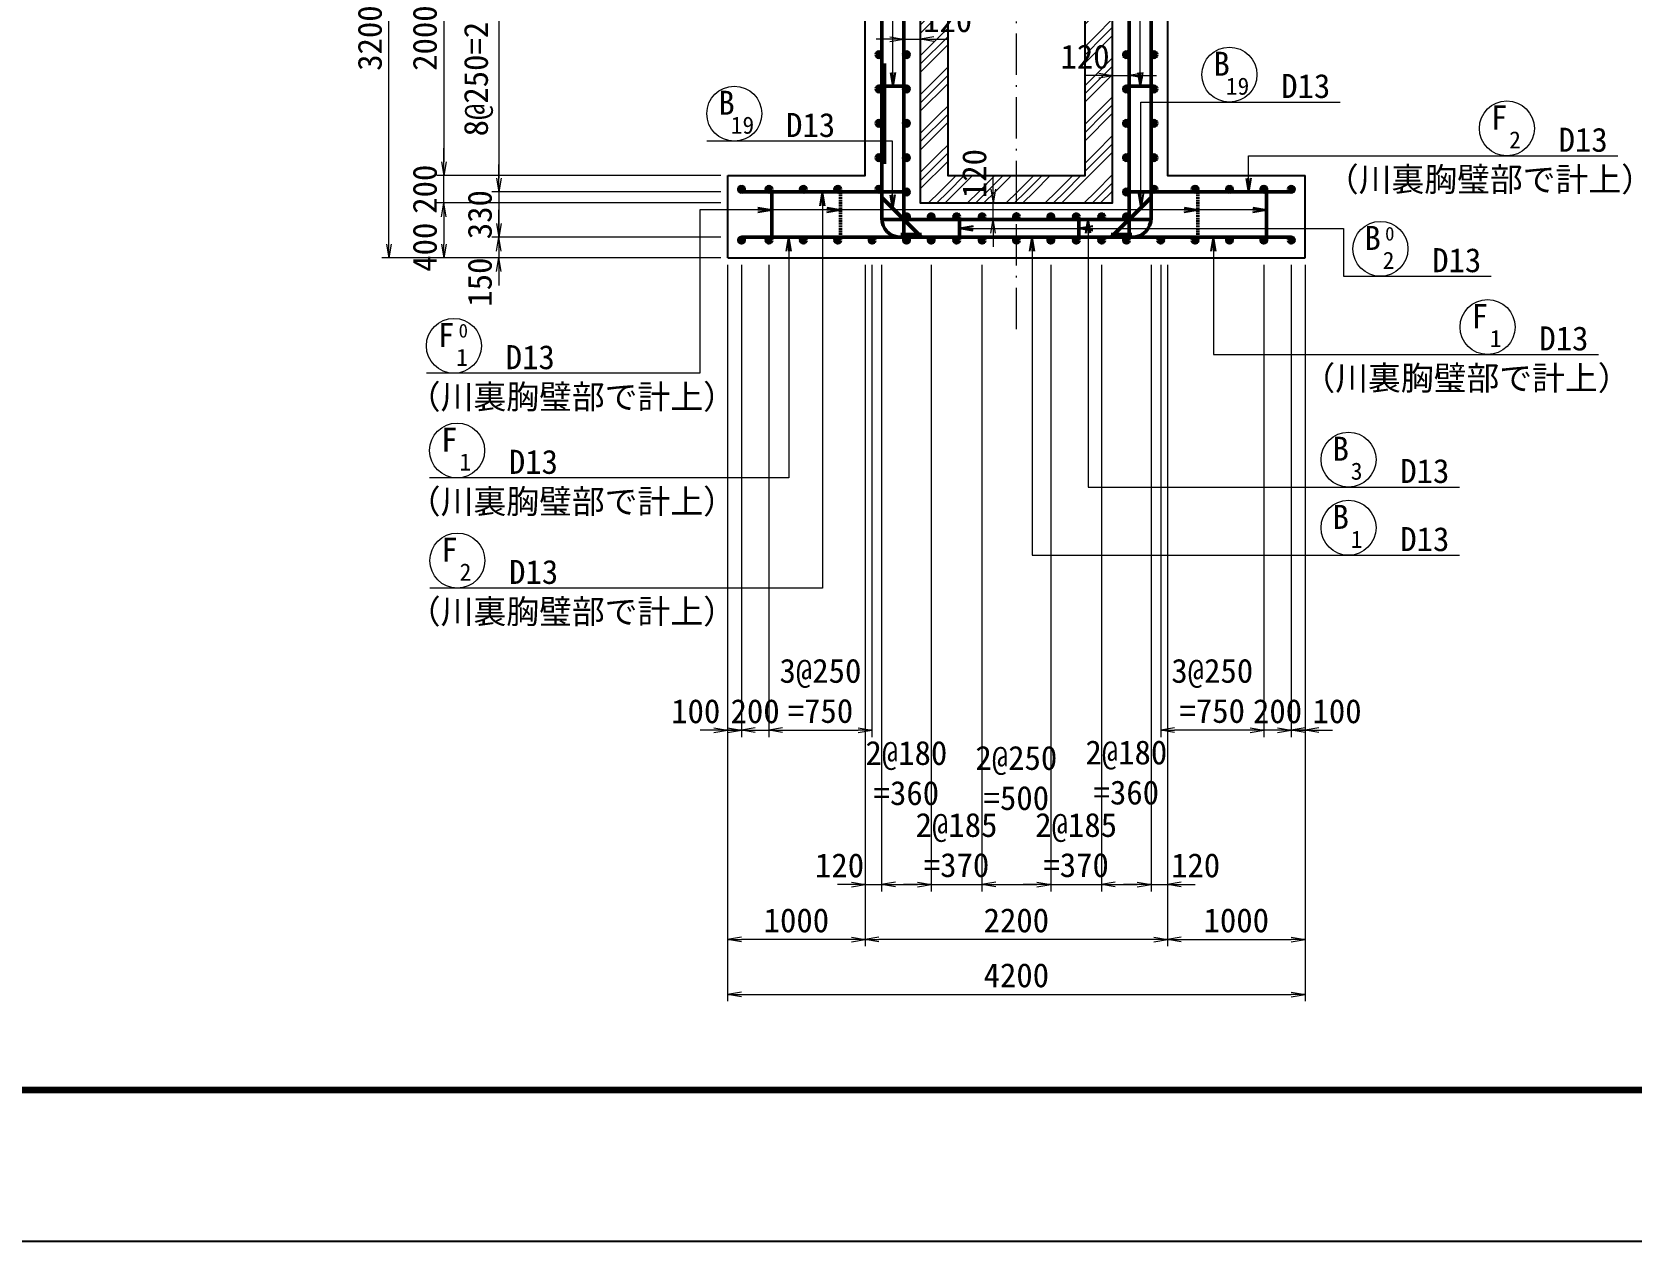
# Model space of a CAD drawing. Header units: millimetres. Extents: x 169470 to 758170, y -17820 to 11880.
# Drawn here: x 477953 to 489591, y -17820 to -9021 of the extents above; entities that cross this region are included whole.
import ezdxf
from ezdxf.enums import TextEntityAlignment as Align

# ---------------------------------------------------------------- set-up
doc = ezdxf.new("R2010")
doc.units = ezdxf.units.MM
doc.header["$LTSCALE"] = 50
doc.header["$PDSIZE"] = 300
doc.linetypes.add('DASHED2', pattern=[0.375, 0.25, -0.125])
doc.linetypes.add('SXF_一点短鎖線', pattern=[9.25, 6, -1.5, 0.25, -1.5])
doc.layers.get('Defpoints').update_dxf_attribs({"color": 151})
for name, color, linetype, lineweight in [('D-BMK', 2, 'SXF_一点短鎖線', 13), ('D-STR', 1, 'Continuous', 25), ('D-STR-DIM', 7, 'Continuous', 13), ('D-STR-HTXT', 7, 'Continuous', 13), ('D-STR-STR1', 2, 'Continuous', 50), ('D-STR-STR2', 6, 'Continuous', 50), ('D-STR-STR3', 4, 'Continuous', 50), ('D-STR-STR5', 6, 'Continuous', 50), ('D-STR-TXT', 7, 'Continuous', 13), ('D-TTL', 2, 'Continuous', 140)]:
    doc.layers.add(name, color=color, linetype=linetype, lineweight=lineweight)
doc.styles.add('YOKO_GOTHIC', font='MS Gothic.ttf')
doc.dimstyles.new('S50', dxfattribs={"dimscale": 50, "dimtxt": 3.5, "dimasz": 2, "dimexe": 1, "dimexo": 1, "dimgap": 1, "dimtad": 1, "dimdec": 0, "dimzin": 1, "dimdsep": 46, "dimtxsty": 'YOKO_GOTHIC', "dimblk": 'OPEN', "dimcen": 0, "dimclrd": 256, "dimclre": 256, "dimclrt": 256, "dimaunit": 1, "dimadec": 3, "dimazin": 0, "dimtfac": 1, "dimtdec": 0, "dimtix": 1, "dimtmove": 2, "dimatfit": 3, "dimldrblk": 'OPEN', "dimfxl": 1, "dimlwd": -1, "dimlwe": -1, "dimarcsym": 2})

# ---------------------------------------------------------------- blocks, each defined once
blk = doc.blocks.new('B')
at = {"layer": 'D-STR-STR2', "lineweight": 50}
for radius in [20, 10]:
    blk.add_circle((5867, 22812), radius, dxfattribs=at)
blk = doc.blocks.new('_Open')
at = {"color": 0, "linetype": 'ByBlock', "lineweight": -2}
for p, q in [((-1, 0.17), (0, 0)), ((-1, -0.17), (0, 0)), ((0, 0), (-1, 0))]:
    blk.add_line(p, q, dxfattribs=at)
blk = doc.blocks.new('*D3018')
at = {"layer": 'D-STR-DIM', "ltscale": 1500, "transparency": 16777216}
for p, q in [((483013, -10715), (483013, -14153)), ((483113, -10715), (483113, -14153)), ((482913, -14103), (482813, -14103)), ((483013, -14103), (483113, -14103)), ((483213, -14103), (483313, -14103))]:
    blk.add_line(p, q, dxfattribs=at)
at = {"layer": 'Defpoints', "color": 0, "ltscale": 1500, "transparency": 16777216}
for p in [(483013, -10665), (483113, -10665), (483113, -14103)]:
    blk.add_point(p, dxfattribs=at)
at = {"layer": 'D-STR-DIM', "ltscale": 1500, "transparency": 16777216, "xscale": 100, "yscale": 100, "zscale": 100}
blk.add_blockref('_Open', (483013, -14103), dxfattribs=at)
at = {"layer": 'D-STR-DIM', "ltscale": 1500, "transparency": 16777216, "xscale": 100, "yscale": 100, "zscale": 100, "rotation": 180}
blk.add_blockref('_Open', (483113, -14103), dxfattribs=at)
at = {"layer": 'D-STR-DIM', "ltscale": 1500, "transparency": 16777216, "insert": (482781, -13965), "char_height": 175, "attachment_point": 5, "style": 'YOKO_GOTHIC'}
blk.add_mtext('100', dxfattribs=at)
blk = doc.blocks.new('*D3019')
at = {"layer": 'D-STR-DIM', "ltscale": 1500, "transparency": 16777216}
for p, q in [((483113, -10715), (483113, -14153)), ((483313, -10715), (483313, -14153)), ((483013, -14103), (482913, -14103)), ((483113, -14103), (483313, -14103)), ((483413, -14103), (483513, -14103))]:
    blk.add_line(p, q, dxfattribs=at)
at = {"layer": 'Defpoints', "color": 0, "ltscale": 1500, "transparency": 16777216}
for p in [(483113, -10665), (483313, -10665), (483313, -14103)]:
    blk.add_point(p, dxfattribs=at)
at = {"layer": 'D-STR-DIM', "ltscale": 1500, "transparency": 16777216, "xscale": 100, "yscale": 100, "zscale": 100}
blk.add_blockref('_Open', (483113, -14103), dxfattribs=at)
at = {"layer": 'D-STR-DIM', "ltscale": 1500, "transparency": 16777216, "xscale": 100, "yscale": 100, "zscale": 100, "rotation": 180}
blk.add_blockref('_Open', (483313, -14103), dxfattribs=at)
at = {"layer": 'D-STR-DIM', "ltscale": 1500, "transparency": 16777216, "insert": (483213, -13965), "char_height": 175, "attachment_point": 5, "style": 'YOKO_GOTHIC'}
blk.add_mtext('200', dxfattribs=at)
blk = doc.blocks.new('*D3020')
at = {"layer": 'D-STR-DIM', "ltscale": 1500, "transparency": 16777216}
for p, q in [((483313, -10715), (483313, -14153)), ((484063, -10715), (484063, -14153)), ((483413, -14103), (483963, -14103))]:
    blk.add_line(p, q, dxfattribs=at)
at = {"layer": 'Defpoints', "color": 0, "ltscale": 1500, "transparency": 16777216}
for p in [(483313, -10665), (484063, -10665), (484063, -14103)]:
    blk.add_point(p, dxfattribs=at)
at = {"layer": 'D-STR-DIM', "ltscale": 1500, "transparency": 16777216, "xscale": 100, "yscale": 100, "zscale": 100, "rotation": 180}
blk.add_blockref('_Open', (483313, -14103), dxfattribs=at)
at = {"layer": 'D-STR-DIM', "ltscale": 1500, "transparency": 16777216, "xscale": 100, "yscale": 100, "zscale": 100}
blk.add_blockref('_Open', (484063, -14103), dxfattribs=at)
at = {"layer": 'D-STR-DIM', "ltscale": 1500, "transparency": 16777216, "insert": (483688, -13817), "char_height": 175, "attachment_point": 5, "style": 'YOKO_GOTHIC'}
blk.add_mtext('3@250\\P=750', dxfattribs=at)
blk = doc.blocks.new('*D3021')
at = {"layer": 'D-STR-DIM', "ltscale": 1500, "transparency": 16777216}
for p, q in [((487113, -10715), (487113, -14153)), ((487213, -10715), (487213, -14153)), ((487013, -14103), (486913, -14103)), ((487213, -14103), (487113, -14103)), ((487313, -14103), (487413, -14103))]:
    blk.add_line(p, q, dxfattribs=at)
at = {"layer": 'Defpoints', "color": 0, "ltscale": 1500, "transparency": 16777216}
for p in [(487113, -10665), (487213, -10665), (487113, -14103)]:
    blk.add_point(p, dxfattribs=at)
at = {"layer": 'D-STR-DIM', "ltscale": 1500, "transparency": 16777216, "xscale": 100, "yscale": 100, "zscale": 100}
blk.add_blockref('_Open', (487113, -14103), dxfattribs=at)
at = {"layer": 'D-STR-DIM', "ltscale": 1500, "transparency": 16777216, "xscale": 100, "yscale": 100, "zscale": 100, "rotation": 180}
blk.add_blockref('_Open', (487213, -14103), dxfattribs=at)
at = {"layer": 'D-STR-DIM', "ltscale": 1500, "transparency": 16777216, "insert": (487446, -13965), "char_height": 175, "attachment_point": 5, "style": 'YOKO_GOTHIC'}
blk.add_mtext('100', dxfattribs=at)
blk = doc.blocks.new('*D3022')
at = {"layer": 'D-STR-DIM', "ltscale": 1500, "transparency": 16777216}
for p, q in [((486913, -10715), (486913, -14153)), ((487113, -10715), (487113, -14153)), ((486813, -14103), (486713, -14103)), ((487113, -14103), (486913, -14103)), ((487213, -14103), (487313, -14103))]:
    blk.add_line(p, q, dxfattribs=at)
at = {"layer": 'Defpoints', "color": 0, "ltscale": 1500, "transparency": 16777216}
for p in [(486913, -10665), (487113, -10665), (486913, -14103)]:
    blk.add_point(p, dxfattribs=at)
at = {"layer": 'D-STR-DIM', "ltscale": 1500, "transparency": 16777216, "xscale": 100, "yscale": 100, "zscale": 100}
blk.add_blockref('_Open', (486913, -14103), dxfattribs=at)
at = {"layer": 'D-STR-DIM', "ltscale": 1500, "transparency": 16777216, "xscale": 100, "yscale": 100, "zscale": 100, "rotation": 180}
blk.add_blockref('_Open', (487113, -14103), dxfattribs=at)
at = {"layer": 'D-STR-DIM', "ltscale": 1500, "transparency": 16777216, "insert": (487013, -13965), "char_height": 175, "attachment_point": 5, "style": 'YOKO_GOTHIC'}
blk.add_mtext('200', dxfattribs=at)
blk = doc.blocks.new('*D3023')
at = {"layer": 'D-STR-DIM', "ltscale": 1500, "transparency": 16777216}
for p, q in [((486163, -10715), (486163, -14153)), ((486913, -10715), (486913, -14153)), ((486813, -14103), (486263, -14103))]:
    blk.add_line(p, q, dxfattribs=at)
at = {"layer": 'Defpoints', "color": 0, "ltscale": 1500, "transparency": 16777216}
for p in [(486163, -10665), (486913, -10665), (486163, -14103)]:
    blk.add_point(p, dxfattribs=at)
at = {"layer": 'D-STR-DIM', "ltscale": 1500, "transparency": 16777216, "xscale": 100, "yscale": 100, "zscale": 100, "rotation": 180}
blk.add_blockref('_Open', (486163, -14103), dxfattribs=at)
at = {"layer": 'D-STR-DIM', "ltscale": 1500, "transparency": 16777216, "xscale": 100, "yscale": 100, "zscale": 100}
blk.add_blockref('_Open', (486913, -14103), dxfattribs=at)
at = {"layer": 'D-STR-DIM', "ltscale": 1500, "transparency": 16777216, "insert": (486538, -13817), "char_height": 175, "attachment_point": 5, "style": 'YOKO_GOTHIC'}
blk.add_mtext('3@250\\P=750', dxfattribs=at)
blk = doc.blocks.new('*D3024')
at = {"layer": 'D-STR-DIM', "ltscale": 1500, "transparency": 16777216}
for p, q in [((484013, -10715), (484013, -15275)), ((484133, -10715), (484133, -15275)), ((483913, -15225), (483813, -15225)), ((484013, -15225), (484133, -15225)), ((484233, -15225), (484333, -15225))]:
    blk.add_line(p, q, dxfattribs=at)
at = {"layer": 'Defpoints', "color": 0, "ltscale": 1500, "transparency": 16777216}
for p in [(484013, -10665), (484133, -10665), (484133, -15225)]:
    blk.add_point(p, dxfattribs=at)
at = {"layer": 'D-STR-DIM', "ltscale": 1500, "transparency": 16777216, "xscale": 100, "yscale": 100, "zscale": 100}
blk.add_blockref('_Open', (484013, -15225), dxfattribs=at)
at = {"layer": 'D-STR-DIM', "ltscale": 1500, "transparency": 16777216, "xscale": 100, "yscale": 100, "zscale": 100, "rotation": 180}
blk.add_blockref('_Open', (484133, -15225), dxfattribs=at)
at = {"layer": 'D-STR-DIM', "ltscale": 1500, "transparency": 16777216, "insert": (483827, -15087), "char_height": 175, "attachment_point": 5, "style": 'YOKO_GOTHIC'}
blk.add_mtext('120', dxfattribs=at)
blk = doc.blocks.new('*D3025')
at = {"layer": 'D-STR-DIM', "ltscale": 1500, "transparency": 16777216}
for p, q in [((484133, -10715), (484133, -15275)), ((484493, -10715), (484493, -15275)), ((484233, -15225), (484393, -15225))]:
    blk.add_line(p, q, dxfattribs=at)
at = {"layer": 'Defpoints', "color": 0, "ltscale": 1500, "transparency": 16777216}
for p in [(484133, -10665), (484493, -10665), (484493, -15225)]:
    blk.add_point(p, dxfattribs=at)
at = {"layer": 'D-STR-DIM', "ltscale": 1500, "transparency": 16777216, "xscale": 100, "yscale": 100, "zscale": 100, "rotation": 180}
blk.add_blockref('_Open', (484133, -15225), dxfattribs=at)
at = {"layer": 'D-STR-DIM', "ltscale": 1500, "transparency": 16777216, "xscale": 100, "yscale": 100, "zscale": 100}
blk.add_blockref('_Open', (484493, -15225), dxfattribs=at)
at = {"layer": 'D-STR-DIM', "ltscale": 1500, "transparency": 16777216, "insert": (484313, -14415), "char_height": 175, "attachment_point": 5, "style": 'YOKO_GOTHIC'}
blk.add_mtext('2@180\\P=360', dxfattribs=at)
blk = doc.blocks.new('*D3026')
at = {"layer": 'D-STR-DIM', "ltscale": 1500, "transparency": 16777216}
for p, q in [((484493, -10715), (484493, -15275)), ((484863, -10715), (484863, -15275)), ((484393, -15225), (484293, -15225)), ((484493, -15225), (484863, -15225)), ((484963, -15225), (485063, -15225))]:
    blk.add_line(p, q, dxfattribs=at)
at = {"layer": 'Defpoints', "color": 0, "ltscale": 1500, "transparency": 16777216}
for p in [(484493, -10665), (484863, -10665), (484863, -15225)]:
    blk.add_point(p, dxfattribs=at)
at = {"layer": 'D-STR-DIM', "ltscale": 1500, "transparency": 16777216, "xscale": 100, "yscale": 100, "zscale": 100}
blk.add_blockref('_Open', (484493, -15225), dxfattribs=at)
at = {"layer": 'D-STR-DIM', "ltscale": 1500, "transparency": 16777216, "xscale": 100, "yscale": 100, "zscale": 100, "rotation": 180}
blk.add_blockref('_Open', (484863, -15225), dxfattribs=at)
at = {"layer": 'D-STR-DIM', "ltscale": 1500, "transparency": 16777216, "insert": (484678, -14939), "char_height": 175, "attachment_point": 5, "style": 'YOKO_GOTHIC'}
blk.add_mtext('2@185\\P=370', dxfattribs=at)
blk = doc.blocks.new('*D3027')
at = {"layer": 'D-STR-DIM', "ltscale": 1500, "transparency": 16777216}
for p, q in [((484863, -10715), (484863, -15275)), ((485363, -10715), (485363, -15275)), ((484963, -15225), (485263, -15225))]:
    blk.add_line(p, q, dxfattribs=at)
at = {"layer": 'Defpoints', "color": 0, "ltscale": 1500, "transparency": 16777216}
for p in [(484863, -10665), (485363, -10665), (485363, -15225)]:
    blk.add_point(p, dxfattribs=at)
at = {"layer": 'D-STR-DIM', "ltscale": 1500, "transparency": 16777216, "xscale": 100, "yscale": 100, "zscale": 100, "rotation": 180}
blk.add_blockref('_Open', (484863, -15225), dxfattribs=at)
at = {"layer": 'D-STR-DIM', "ltscale": 1500, "transparency": 16777216, "xscale": 100, "yscale": 100, "zscale": 100}
blk.add_blockref('_Open', (485363, -15225), dxfattribs=at)
at = {"layer": 'D-STR-DIM', "ltscale": 1500, "transparency": 16777216, "insert": (485113, -14451), "char_height": 175, "attachment_point": 5, "style": 'YOKO_GOTHIC'}
blk.add_mtext('2@250\\P=500', dxfattribs=at)
blk = doc.blocks.new('*D3028')
at = {"layer": 'D-STR-DIM', "ltscale": 1500, "transparency": 16777216}
for p, q in [((485363, -10715), (485363, -15275)), ((485733, -10715), (485733, -15275)), ((485263, -15225), (485163, -15225)), ((485363, -15225), (485733, -15225)), ((485833, -15225), (485933, -15225))]:
    blk.add_line(p, q, dxfattribs=at)
at = {"layer": 'Defpoints', "color": 0, "ltscale": 1500, "transparency": 16777216}
for p in [(485363, -10665), (485733, -10665), (485733, -15225)]:
    blk.add_point(p, dxfattribs=at)
at = {"layer": 'D-STR-DIM', "ltscale": 1500, "transparency": 16777216, "xscale": 100, "yscale": 100, "zscale": 100}
blk.add_blockref('_Open', (485363, -15225), dxfattribs=at)
at = {"layer": 'D-STR-DIM', "ltscale": 1500, "transparency": 16777216, "xscale": 100, "yscale": 100, "zscale": 100, "rotation": 180}
blk.add_blockref('_Open', (485733, -15225), dxfattribs=at)
at = {"layer": 'D-STR-DIM', "ltscale": 1500, "transparency": 16777216, "insert": (485548, -14939), "char_height": 175, "attachment_point": 5, "style": 'YOKO_GOTHIC'}
blk.add_mtext('2@185\\P=370', dxfattribs=at)
blk = doc.blocks.new('*D3029')
at = {"layer": 'D-STR-DIM', "ltscale": 1500, "transparency": 16777216}
for p, q in [((485733, -10715), (485733, -15275)), ((486093, -10715), (486093, -15275)), ((485833, -15225), (485993, -15225))]:
    blk.add_line(p, q, dxfattribs=at)
at = {"layer": 'Defpoints', "color": 0, "ltscale": 1500, "transparency": 16777216}
for p in [(485733, -10665), (486093, -10665), (486093, -15225)]:
    blk.add_point(p, dxfattribs=at)
at = {"layer": 'D-STR-DIM', "ltscale": 1500, "transparency": 16777216, "xscale": 100, "yscale": 100, "zscale": 100, "rotation": 180}
blk.add_blockref('_Open', (485733, -15225), dxfattribs=at)
at = {"layer": 'D-STR-DIM', "ltscale": 1500, "transparency": 16777216, "xscale": 100, "yscale": 100, "zscale": 100}
blk.add_blockref('_Open', (486093, -15225), dxfattribs=at)
at = {"layer": 'D-STR-DIM', "ltscale": 1500, "transparency": 16777216, "insert": (485913, -14411), "char_height": 175, "attachment_point": 5, "style": 'YOKO_GOTHIC'}
blk.add_mtext('2@180\\P=360', dxfattribs=at)
blk = doc.blocks.new('*D3030')
at = {"layer": 'D-STR-DIM', "ltscale": 1500, "transparency": 16777216}
for p, q in [((486093, -10715), (486093, -15275)), ((486213, -10715), (486213, -15275)), ((485993, -15225), (485893, -15225)), ((486093, -15225), (486213, -15225)), ((486313, -15225), (486413, -15225))]:
    blk.add_line(p, q, dxfattribs=at)
at = {"layer": 'Defpoints', "color": 0, "ltscale": 1500, "transparency": 16777216}
for p in [(486093, -10665), (486213, -10665), (486213, -15225)]:
    blk.add_point(p, dxfattribs=at)
at = {"layer": 'D-STR-DIM', "ltscale": 1500, "transparency": 16777216, "xscale": 100, "yscale": 100, "zscale": 100}
blk.add_blockref('_Open', (486093, -15225), dxfattribs=at)
at = {"layer": 'D-STR-DIM', "ltscale": 1500, "transparency": 16777216, "xscale": 100, "yscale": 100, "zscale": 100, "rotation": 180}
blk.add_blockref('_Open', (486213, -15225), dxfattribs=at)
at = {"layer": 'D-STR-DIM', "ltscale": 1500, "transparency": 16777216, "insert": (486417, -15087), "char_height": 175, "attachment_point": 5, "style": 'YOKO_GOTHIC'}
blk.add_mtext('120', dxfattribs=at)
blk = doc.blocks.new('*D3031')
at = {"layer": 'D-STR-DIM', "ltscale": 1500, "transparency": 16777216}
for p, q in [((486213, -10715), (486213, -15675)), ((487213, -10715), (487213, -15675)), ((486313, -15625), (487113, -15625))]:
    blk.add_line(p, q, dxfattribs=at)
at = {"layer": 'Defpoints', "color": 0, "ltscale": 1500, "transparency": 16777216}
for p in [(486213, -10665), (487213, -10665), (487213, -15625)]:
    blk.add_point(p, dxfattribs=at)
at = {"layer": 'D-STR-DIM', "ltscale": 1500, "transparency": 16777216, "xscale": 100, "yscale": 100, "zscale": 100, "rotation": 180}
blk.add_blockref('_Open', (486213, -15625), dxfattribs=at)
at = {"layer": 'D-STR-DIM', "ltscale": 1500, "transparency": 16777216, "xscale": 100, "yscale": 100, "zscale": 100}
blk.add_blockref('_Open', (487213, -15625), dxfattribs=at)
at = {"layer": 'D-STR-DIM', "ltscale": 1500, "transparency": 16777216, "insert": (486713, -15487), "char_height": 175, "attachment_point": 5, "style": 'YOKO_GOTHIC'}
blk.add_mtext('1000', dxfattribs=at)
blk = doc.blocks.new('*D3032')
at = {"layer": 'D-STR-DIM', "ltscale": 1500, "transparency": 16777216}
for p, q in [((484013, -10715), (484013, -15675)), ((486213, -10715), (486213, -15675)), ((486113, -15625), (484113, -15625))]:
    blk.add_line(p, q, dxfattribs=at)
at = {"layer": 'Defpoints', "color": 0, "ltscale": 1500, "transparency": 16777216}
for p in [(484013, -10665), (486213, -10665), (484013, -15625)]:
    blk.add_point(p, dxfattribs=at)
at = {"layer": 'D-STR-DIM', "ltscale": 1500, "transparency": 16777216, "xscale": 100, "yscale": 100, "zscale": 100, "rotation": 180}
blk.add_blockref('_Open', (484013, -15625), dxfattribs=at)
at = {"layer": 'D-STR-DIM', "ltscale": 1500, "transparency": 16777216, "xscale": 100, "yscale": 100, "zscale": 100}
blk.add_blockref('_Open', (486213, -15625), dxfattribs=at)
at = {"layer": 'D-STR-DIM', "ltscale": 1500, "transparency": 16777216, "insert": (485113, -15487), "char_height": 175, "attachment_point": 5, "style": 'YOKO_GOTHIC'}
blk.add_mtext('2200', dxfattribs=at)
blk = doc.blocks.new('*D3033')
at = {"layer": 'D-STR-DIM', "ltscale": 1500, "transparency": 16777216}
for p, q in [((483013, -10715), (483013, -15675)), ((484013, -10715), (484013, -15675)), ((483913, -15625), (483113, -15625))]:
    blk.add_line(p, q, dxfattribs=at)
at = {"layer": 'Defpoints', "color": 0, "ltscale": 1500, "transparency": 16777216}
for p in [(483013, -10665), (484013, -10665), (483013, -15625)]:
    blk.add_point(p, dxfattribs=at)
at = {"layer": 'D-STR-DIM', "ltscale": 1500, "transparency": 16777216, "xscale": 100, "yscale": 100, "zscale": 100, "rotation": 180}
blk.add_blockref('_Open', (483013, -15625), dxfattribs=at)
at = {"layer": 'D-STR-DIM', "ltscale": 1500, "transparency": 16777216, "xscale": 100, "yscale": 100, "zscale": 100}
blk.add_blockref('_Open', (484013, -15625), dxfattribs=at)
at = {"layer": 'D-STR-DIM', "ltscale": 1500, "transparency": 16777216, "insert": (483513, -15487), "char_height": 175, "attachment_point": 5, "style": 'YOKO_GOTHIC'}
blk.add_mtext('1000', dxfattribs=at)
blk = doc.blocks.new('*D3034')
at = {"layer": 'D-STR-DIM', "ltscale": 1500, "transparency": 16777216}
for p, q in [((483013, -10715), (483013, -16075)), ((487213, -10715), (487213, -16075)), ((483113, -16025), (487113, -16025))]:
    blk.add_line(p, q, dxfattribs=at)
at = {"layer": 'Defpoints', "color": 0, "ltscale": 1500, "transparency": 16777216}
for p in [(483013, -10665), (487213, -10665), (487213, -16025)]:
    blk.add_point(p, dxfattribs=at)
at = {"layer": 'D-STR-DIM', "ltscale": 1500, "transparency": 16777216, "xscale": 100, "yscale": 100, "zscale": 100, "rotation": 180}
blk.add_blockref('_Open', (483013, -16025), dxfattribs=at)
at = {"layer": 'D-STR-DIM', "ltscale": 1500, "transparency": 16777216, "xscale": 100, "yscale": 100, "zscale": 100}
blk.add_blockref('_Open', (487213, -16025), dxfattribs=at)
at = {"layer": 'D-STR-DIM', "ltscale": 1500, "transparency": 16777216, "insert": (485113, -15887), "char_height": 175, "attachment_point": 5, "style": 'YOKO_GOTHIC'}
blk.add_mtext('4200', dxfattribs=at)
blk = doc.blocks.new('*D3038')
at = {"layer": 'D-STR-DIM', "ltscale": 1500, "transparency": 16777216}
for p, q in [((483963, -8185), (481298, -8185)), ((481348, -8285), (481348, -10085)), ((482963, -10185), (481298, -10185))]:
    blk.add_line(p, q, dxfattribs=at)
at = {"layer": 'Defpoints', "color": 0, "ltscale": 1500, "transparency": 16777216}
for p in [(484013, -8185), (481348, -10185), (483013, -10185)]:
    blk.add_point(p, dxfattribs=at)
at = {"layer": 'D-STR-DIM', "ltscale": 1500, "transparency": 16777216, "xscale": 100, "yscale": 100, "zscale": 100}
for p, rotation in [((481348, -8185), 90), ((481348, -10185), 270)]:
    blk.add_blockref('_Open', p, dxfattribs=dict(at, rotation=rotation))
at = {"layer": 'D-STR-DIM', "ltscale": 1500, "transparency": 16777216, "insert": (481201, -9185), "char_height": 175, "attachment_point": 5, "rotation": 90, "style": 'YOKO_GOTHIC'}
blk.add_mtext('8@250=2000', dxfattribs=at)
blk = doc.blocks.new('*D3039')
at = {"layer": 'D-STR-DIM', "ltscale": 1500, "transparency": 16777216}
for p, q in [((481348, -10085), (481348, -9985)), ((482963, -10185), (481298, -10185)), ((481348, -10185), (481348, -10515)), ((482963, -10515), (481298, -10515)), ((481348, -10615), (481348, -10715))]:
    blk.add_line(p, q, dxfattribs=at)
at = {"layer": 'Defpoints', "color": 0, "ltscale": 1500, "transparency": 16777216}
for p in [(483013, -10185), (481348, -10515), (483013, -10515)]:
    blk.add_point(p, dxfattribs=at)
at = {"layer": 'D-STR-DIM', "ltscale": 1500, "transparency": 16777216, "xscale": 100, "yscale": 100, "zscale": 100}
for p, rotation in [((481348, -10185), 270), ((481348, -10515), 90)]:
    blk.add_blockref('_Open', p, dxfattribs=dict(at, rotation=rotation))
at = {"layer": 'D-STR-DIM', "ltscale": 1500, "transparency": 16777216, "insert": (481211, -10350), "char_height": 175, "attachment_point": 5, "rotation": 90, "style": 'YOKO_GOTHIC'}
blk.add_mtext('330', dxfattribs=at)
blk = doc.blocks.new('*D3040')
at = {"layer": 'D-STR-DIM', "ltscale": 1500, "transparency": 16777216}
for p, q in [((481348, -10415), (481348, -10315)), ((482963, -10515), (481298, -10515)), ((481348, -10515), (481348, -10665)), ((482963, -10665), (481298, -10665)), ((481348, -10765), (481348, -10865))]:
    blk.add_line(p, q, dxfattribs=at)
at = {"layer": 'Defpoints', "color": 0, "ltscale": 1500, "transparency": 16777216}
for p in [(483013, -10515), (481348, -10665), (483013, -10665)]:
    blk.add_point(p, dxfattribs=at)
at = {"layer": 'D-STR-DIM', "ltscale": 1500, "transparency": 16777216, "xscale": 100, "yscale": 100, "zscale": 100}
for p, rotation in [((481348, -10515), 270), ((481348, -10665), 90)]:
    blk.add_blockref('_Open', p, dxfattribs=dict(at, rotation=rotation))
at = {"layer": 'D-STR-DIM', "ltscale": 1500, "transparency": 16777216, "insert": (481211, -10841), "char_height": 175, "attachment_point": 5, "rotation": 90, "style": 'YOKO_GOTHIC'}
blk.add_mtext('150', dxfattribs=at)
blk = doc.blocks.new('*D3042')
at = {"layer": 'D-STR-DIM', "ltscale": 1500, "transparency": 16777216}
for p, q in [((483963, -8065), (480898, -8065)), ((480948, -8165), (480948, -9965)), ((482963, -10065), (480898, -10065))]:
    blk.add_line(p, q, dxfattribs=at)
at = {"layer": 'Defpoints', "color": 0, "ltscale": 1500, "transparency": 16777216}
for p in [(484013, -8065), (480948, -10065), (483013, -10065)]:
    blk.add_point(p, dxfattribs=at)
at = {"layer": 'D-STR-DIM', "ltscale": 1500, "transparency": 16777216, "xscale": 100, "yscale": 100, "zscale": 100}
for p, rotation in [((480948, -8065), 90), ((480948, -10065), 270)]:
    blk.add_blockref('_Open', p, dxfattribs=dict(at, rotation=rotation))
at = {"layer": 'D-STR-DIM', "ltscale": 1500, "transparency": 16777216, "insert": (480811, -9065), "char_height": 175, "attachment_point": 5, "rotation": 90, "style": 'YOKO_GOTHIC'}
blk.add_mtext('2000', dxfattribs=at)
blk = doc.blocks.new('*D3043')
at = {"layer": 'D-STR-DIM', "ltscale": 1500, "transparency": 16777216}
for p, q in [((482963, -10265), (480898, -10265)), ((480948, -10365), (480948, -10565)), ((482963, -10665), (480898, -10665))]:
    blk.add_line(p, q, dxfattribs=at)
at = {"layer": 'Defpoints', "color": 0, "ltscale": 1500, "transparency": 16777216}
for p in [(483013, -10265), (480948, -10665), (483013, -10665)]:
    blk.add_point(p, dxfattribs=at)
at = {"layer": 'D-STR-DIM', "ltscale": 1500, "transparency": 16777216, "xscale": 100, "yscale": 100, "zscale": 100}
for p, rotation in [((480948, -10265), 90), ((480948, -10665), 270)]:
    blk.add_blockref('_Open', p, dxfattribs=dict(at, rotation=rotation))
at = {"layer": 'D-STR-DIM', "ltscale": 1500, "transparency": 16777216, "insert": (480811, -10587), "char_height": 175, "attachment_point": 5, "rotation": 90, "style": 'YOKO_GOTHIC'}
blk.add_mtext('400', dxfattribs=at)
blk = doc.blocks.new('*D3044')
at = {"layer": 'D-STR-DIM', "ltscale": 1500, "transparency": 16777216}
for p, q in [((483963, -7465), (480498, -7465)), ((480548, -10565), (480548, -7565)), ((482963, -10665), (480498, -10665))]:
    blk.add_line(p, q, dxfattribs=at)
at = {"layer": 'Defpoints', "color": 0, "ltscale": 1500, "transparency": 16777216}
for p in [(480548, -7465), (484013, -7465), (483013, -10665)]:
    blk.add_point(p, dxfattribs=at)
at = {"layer": 'D-STR-DIM', "ltscale": 1500, "transparency": 16777216, "xscale": 100, "yscale": 100, "zscale": 100}
for p, rotation in [((480548, -7465), 90), ((480548, -10665), 270)]:
    blk.add_blockref('_Open', p, dxfattribs=dict(at, rotation=rotation))
at = {"layer": 'D-STR-DIM', "ltscale": 1500, "transparency": 16777216, "insert": (480411, -9065), "char_height": 175, "attachment_point": 5, "rotation": 90, "style": 'YOKO_GOTHIC'}
blk.add_mtext('3200', dxfattribs=at)
blk = doc.blocks.new('*D4528')
at = {"layer": 'D-STR-DIM', "ltscale": 1500, "transparency": 16777216}
for p, q in [((484193, -9073), (484093, -9073)), ((484293, -9224), (484293, -9023)), ((484293, -9073), (484413, -9073)), ((484413, -9246), (484413, -9023)), ((484513, -9073), (484613, -9073))]:
    blk.add_line(p, q, dxfattribs=at)
at = {"layer": 'Defpoints', "color": 0, "ltscale": 1500, "transparency": 16777216}
for p in [(484413, -9073), (484293, -9274), (484413, -9296)]:
    blk.add_point(p, dxfattribs=at)
at = {"layer": 'D-STR-DIM', "ltscale": 1500, "transparency": 16777216, "xscale": 100, "yscale": 100, "zscale": 100}
blk.add_blockref('_Open', (484293, -9073), dxfattribs=at)
at = {"layer": 'D-STR-DIM', "ltscale": 1500, "transparency": 16777216, "xscale": 100, "yscale": 100, "zscale": 100, "rotation": 180}
blk.add_blockref('_Open', (484413, -9073), dxfattribs=at)
at = {"layer": 'D-STR-DIM', "ltscale": 1500, "transparency": 16777216, "insert": (484613, -8935), "char_height": 175, "attachment_point": 5, "style": 'YOKO_GOTHIC'}
blk.add_mtext('120', dxfattribs=at)
blk = doc.blocks.new('*D4529')
at = {"layer": 'D-STR-DIM', "ltscale": 1500, "transparency": 16777216}
for p, q in [((485813, -9514), (485813, -9288)), ((485933, -9514), (485933, -9288)), ((485713, -9338), (485613, -9338)), ((485813, -9338), (485933, -9338)), ((486033, -9338), (486133, -9338))]:
    blk.add_line(p, q, dxfattribs=at)
at = {"layer": 'Defpoints', "color": 0, "ltscale": 1500, "transparency": 16777216}
for p in [(485933, -9338), (485813, -9564), (485933, -9564)]:
    blk.add_point(p, dxfattribs=at)
at = {"layer": 'D-STR-DIM', "ltscale": 1500, "transparency": 16777216, "xscale": 100, "yscale": 100, "zscale": 100}
blk.add_blockref('_Open', (485813, -9338), dxfattribs=at)
at = {"layer": 'D-STR-DIM', "ltscale": 1500, "transparency": 16777216, "xscale": 100, "yscale": 100, "zscale": 100, "rotation": 180}
blk.add_blockref('_Open', (485933, -9338), dxfattribs=at)
at = {"layer": 'D-STR-DIM', "ltscale": 1500, "transparency": 16777216, "insert": (485613, -9201), "char_height": 175, "attachment_point": 5, "style": 'YOKO_GOTHIC'}
blk.add_mtext('120', dxfattribs=at)
blk = doc.blocks.new('*D3049')
at = {"layer": 'D-STR-DIM', "ltscale": 1500, "transparency": 16777216}
for p, q in [((484945, -10165), (484945, -10065)), ((485098, -10265), (484895, -10265)), ((484945, -10385), (484945, -10265)), ((485098, -10385), (484895, -10385)), ((484945, -10485), (484945, -10585))]:
    blk.add_line(p, q, dxfattribs=at)
at = {"layer": 'Defpoints', "color": 0, "ltscale": 1500, "transparency": 16777216}
for p in [(484945, -10265), (485148, -10265), (485148, -10385)]:
    blk.add_point(p, dxfattribs=at)
at = {"layer": 'D-STR-DIM', "ltscale": 1500, "transparency": 16777216, "xscale": 100, "yscale": 100, "zscale": 100}
for p, rotation in [((484945, -10265), 270), ((484945, -10385), 90)]:
    blk.add_blockref('_Open', p, dxfattribs=dict(at, rotation=rotation))
at = {"layer": 'D-STR-DIM', "ltscale": 1500, "transparency": 16777216, "insert": (484808, -10051), "char_height": 175, "attachment_point": 5, "rotation": 90, "style": 'YOKO_GOTHIC'}
blk.add_mtext('120', dxfattribs=at)
blk = doc.blocks.new('*D4530')
at = {"layer": 'D-STR-DIM', "ltscale": 1500, "transparency": 16777216}
for p, q in [((480948, -9965), (480948, -9865)), ((482963, -10065), (480898, -10065)), ((480948, -10265), (480948, -10065)), ((482963, -10265), (480898, -10265)), ((480948, -10365), (480948, -10465))]:
    blk.add_line(p, q, dxfattribs=at)
at = {"layer": 'Defpoints', "color": 0, "ltscale": 1500, "transparency": 16777216}
for p in [(480948, -10065), (483013, -10065), (483013, -10265)]:
    blk.add_point(p, dxfattribs=at)
at = {"layer": 'D-STR-DIM', "ltscale": 1500, "transparency": 16777216, "xscale": 100, "yscale": 100, "zscale": 100}
for p, rotation in [((480948, -10065), 270), ((480948, -10265), 90)]:
    blk.add_blockref('_Open', p, dxfattribs=dict(at, rotation=rotation))
at = {"layer": 'D-STR-DIM', "ltscale": 1500, "transparency": 16777216, "insert": (480811, -10165), "char_height": 175, "attachment_point": 5, "rotation": 90, "style": 'YOKO_GOTHIC'}
blk.add_mtext('200', dxfattribs=at)

msp = doc.modelspace()

# ---------------------------------------------------------------- hatches: boundary and pattern name
at = {"layer": 'D-STR-HTXT'}
h = msp.add_hatch(dxfattribs=at)
h.set_pattern_fill('GOST_GROUND', color=0, scale=20)
h.set_pattern_definition([(45, (169469.53, -17820), (282.84271, -2e-14), [400]), (45, (169529.53, -17820), (282.84271, -2e-14), [400]), (45, (169589.53, -17820), (282.84271, -2e-14), [400])])
h.paths.add_polyline_path([(484413.46, -10265.07), (485813.46, -10265.07), (485813.46, -7865.07), (484413.46, -7865.07)])
h.paths.add_polyline_path([(484613.46, -8215.07), (484763.46, -8065.07), (485463.46, -8065.07), (485613.46, -8215.07), (485613.46, -10065.07), (484613.46, -10065.07)], flags=16)

# ---------------------------------------------------------------- linework, layer by layer
at = {"layer": 'D-BMK'}
msp.add_line((485113.46, -11182.49), (485113.46, -6692.49), dxfattribs=at)
at = {"layer": 'D-STR'}
for p, q in [((483013.46, -10665.07), (483013.46, -10065.07)), ((487213.46, -10665.07), (487213.46, -10065.07)), ((483013.46, -10665.07), (487213.46, -10665.07))]:
    msp.add_line(p, q, dxfattribs=at)
msp.add_lwpolyline([(483013.46, -10065.07), (484013.46, -10065.07), (484013.46, -7465.07), (486213.46, -7465.07), (486213.46, -10065.07), (487213.46, -10065.07)], dxfattribs=at)
for points in [[(485813.46, -7865.07), (484413.46, -7865.07), (484413.46, -10265.07), (485813.46, -10265.07)], [(485463.46, -8065.07), (484763.46, -8065.07), (484613.46, -8215.07), (484613.46, -10065.07), (485613.46, -10065.07), (485613.46, -8215.07)]]:
    msp.add_lwpolyline(points, close=True, dxfattribs=at)
at = {"layer": 'D-STR-HTXT'}
for p, q in [((487492.52, -10798.83), (488567.83, -10798.83)), ((482811.63, -11504.73), (480822.03, -11504.73))]:
    msp.add_line(p, q, dxfattribs=at)
for centre in [(486662.87, -9331.13), (483061.56, -9615.05), (488681.01, -9722.28), (487761.27, -10598.83), (488540.79, -11168.19), (481022.03, -11304.73), (481044.92, -12066.44), (487529.16, -12133.06), (487529.16, -12628.86), (481046.81, -12867.65)]:
    msp.add_circle(centre, 200, dxfattribs=at)
at = {"layer": 'D-STR-STR1'}
for p, q in [((484293.46, -7585.07), (484293.46, -10515.07)), ((485933.46, -7585.07), (485933.46, -10515.07)), ((484293.46, -10185.07), (483113.46, -10185.07)), ((484133.46, -10225.07), (484423.46, -10515.07)), ((486093.46, -10225.07), (485803.46, -10515.07)), ((485933.46, -10185.07), (487113.46, -10185.07)), ((486093.46, -10385.07), (484133.46, -10385.07)), ((483113.46, -10515.07), (484423.46, -10515.07)), ((484423.46, -10495.07), (484273.46, -10495.07)), ((485803.46, -10495.07), (485953.46, -10495.07)), ((487113.46, -10515.07), (485803.46, -10515.07))]:
    msp.add_line(p, q, dxfattribs=at)
msp.add_lwpolyline([(486093.46, -10375.07), (486093.46, -7725.07, 0.41421356), (485953.46, -7585.07), (484273.46, -7585.07, 0.41421356), (484133.46, -7725.07), (484133.46, -10375.07, 0.41421356), (484273.46, -10515.07), (485953.46, -10515.07, 0.41421356)], format="xyb", close=True, dxfattribs=at)
at = {"layer": 'D-STR-STR3'}
for p, q in [((484113.46, -9415.07), (484313.46, -9415.07)), ((485913.46, -9415.07), (486113.46, -9415.07)), ((483333.8, -10185.07), (483333.8, -10515.07)), ((486933.8, -10185.07), (486933.8, -10515.07)), ((484698.46, -10385.07), (484698.46, -10515.07)), ((485568.46, -10385.07), (485568.46, -10515.07))]:
    msp.add_line(p, q, dxfattribs=at)
at = {"layer": 'D-STR-STR3', "linetype": 'DASHED2'}
for p, q in [((483833.8, -10185.07), (483833.8, -10515.07)), ((486433.8, -10185.07), (486433.8, -10515.07))]:
    msp.add_line(p, q, dxfattribs=at)
at = {"layer": 'D-STR-STR5'}
msp.add_line((484153.46, -9980.05), (484153.46, -9250.05), dxfattribs=at)
at = {"layer": 'D-TTL'}
msp.add_lwpolyline([(464844.53, 10780), (464844.53, -16720), (504844.53, -16720), (504844.53, 10780)], close=True, dxfattribs=at)
at = {"layer": 'Defpoints', "color": 1}
msp.add_lwpolyline([(463819.53, 11880), (463819.53, -17820), (505869.53, -17820), (505869.53, 11880)], close=True, dxfattribs=at)

# ---------------------------------------------------------------- block references
at = {"layer": 'D-STR-STR2', "xscale": -1}
for p in [(489980.11, -31997.34), (490180.11, -31997.34), (489980.11, -32247.34), (490180.11, -32247.34), (489980.11, -32497.34), (490180.11, -32497.34), (489980.11, -32747.34), (490180.11, -32747.34), (489980.11, -32977.34), (490180.11, -32997.34), (492280.11, -32977.34), (492530.11, -32977.34), (492780.11, -32977.34), (492980.11, -32977.34), (492030.11, -33347.34), (492280.11, -33347.34), (492530.11, -33347.34), (492780.11, -33347.34), (492980.11, -33347.34)]:
    msp.add_blockref('B', p, dxfattribs=at)
at = {"layer": 'D-STR-STR2'}
for p in [(480046.81, -31997.34), (480246.81, -31997.34), (480046.81, -32247.34), (480246.81, -32247.34), (480046.81, -32497.34), (480246.81, -32497.34), (480046.81, -32747.34), (480246.81, -32747.34), (477246.81, -32977.34), (477446.81, -32977.34), (477696.81, -32977.34), (477946.81, -32977.34), (480046.81, -32997.34), (480246.81, -32977.34), (478446.81, -33177.34), (478626.81, -33177.34), (478811.81, -33177.34), (478996.81, -33177.34), (479246.81, -33177.34), (479496.81, -33177.34), (479681.81, -33177.34), (479866.81, -33177.34), (480046.81, -33177.34), (477246.81, -33347.34), (477446.81, -33347.34), (477696.81, -33347.34), (477946.81, -33347.34), (478196.81, -33347.34), (478446.81, -33347.34), (478626.81, -33347.34), (478811.81, -33347.34), (478996.81, -33347.34), (479246.81, -33347.34), (479496.81, -33347.34), (479681.81, -33347.34), (479866.81, -33347.34), (480046.81, -33347.34)]:
    msp.add_blockref('B', p, dxfattribs=at)

# ---------------------------------------------------------------- texts
at = {"layer": 'D-STR-TXT', "style": 'YOKO_GOTHIC'}
for s, height, p in [('B', 175, (486606.59, -9339.44)), ('19', 125, (486722.25, -9477.25)), ('B', 175, (483005.28, -9623.36)), ('19', 125, (483120.94, -9761.17)), ('F', 175, (488624.73, -9730.6)), ('2', 125, (488740.39, -9868.4)), ('B', 175, (487704.99, -10607.14)), ('0', 100, (487829.39, -10538.64)), ('2', 125, (487820.65, -10744.95)), ('F', 175, (488484.51, -11176.51)), ('F', 175, (480965.76, -11313.04)), ('0', 100, (481090.15, -11244.54)), ('1', 125, (488600.17, -11314.31)), ('1', 125, (481081.42, -11450.85)), ('F', 175, (480988.64, -12074.75)), ('B', 175, (487472.88, -12141.38)), ('1', 125, (481104.3, -12212.56)), ('3', 125, (487588.54, -12279.18)), ('B', 175, (487472.88, -12637.18)), ('1', 125, (487588.54, -12774.98)), ('F', 175, (480990.54, -12875.96)), ('2', 125, (481106.2, -13013.77))]:
    msp.add_text(s, height=height, dxfattribs=at).set_placement(p, align=Align.CENTER)
for s, p in [('D13', (487039.39, -9501.13)), ('D13', (483438.08, -9785.05)), ('D13', (489057.53, -9892.28)), ('（川裏胸璧部で計上）', (487364.24, -10180.6)), ('D13', (488137.79, -10768.83)), ('D13', (488917.31, -11338.19)), ('D13', (481398.55, -11474.73)), ('（川裏胸璧部で計上）', (487193.78, -11626.5)), ('（川裏胸璧部で計上）', (480686.53, -11763.04)), ('D13', (481421.44, -12236.44)), ('D13', (487905.68, -12303.06)), ('（川裏胸璧部で計上）', (480686.53, -12524.75)), ('D13', (487905.68, -12798.86)), ('D13', (481423.33, -13037.65)), ('（川裏胸璧部で計上）', (480686.53, -13325.96))]:
    msp.add_text(s, height=175, dxfattribs=at).set_placement(p)

# ---------------------------------------------------------------- dimensions: what is measured, and where the dimension line sits
at = {"layer": 'D-STR-DIM', "ltscale": 1500}
for base, p1, p2, angle, picture, middle in [((480548.22, -7465.07), (483013.46, -10665.07), (484013.46, -7465.07), 90, '*D3044', (480410.72, -9065.07)), ((480948.22, -10065.07), (484013.46, -8065.07), (483013.46, -10065.07), 90, '*D3042', (480810.72, -9065.07)), ((480948.22, -10065.07), (483013.46, -10265.07), (483013.46, -10065.07), 90, '*D4530', (480810.72, -10165.07)), ((481348.22, -10515.07), (483013.46, -10185.07), (483013.46, -10515.07), 90, '*D3039', (481210.72, -10350.07)), ((486913.46, -14102.87), (487113.46, -10665.07), (486913.46, -10665.07), 180, '*D3022', (487013.46, -13965.37))]:
    dim = msp.add_linear_dim(base=base, p1=p1, p2=p2, angle=angle, dimstyle='S50', dxfattribs=at)
    dim.commit()
    dim.dimension.update_dxf_attribs({"geometry": picture, "text_midpoint": middle})
for base, p1, p2, angle, text, picture, middle in [((481348.22, -10185.07), (484013.46, -8185.07), (483013.46, -10185.07), 90, '8@250=<>', '*D3038', (481201.4, -9185.07)), ((486163.46, -14102.87), (486913.46, -10665.07), (486163.46, -10665.07), 180, '3@250\\P=<>', '*D3023', (486538.46, -13817.32))]:
    dim = msp.add_linear_dim(base=base, p1=p1, p2=p2, angle=angle, text=text, dimstyle='S50', dxfattribs=at)
    dim.commit()
    dim.dimension.update_dxf_attribs({"geometry": picture, "text_midpoint": middle})
for base, p1, p2, picture, middle in [((484413.46, -9073), (484293.46, -9274.31), (484413.46, -9296.49), '*D4528', (484613.46, -8935.5)), ((485933.46, -9338.44), (485813.46, -9564.48), (485933.46, -9564.48), '*D4529', (485613.46, -9200.94)), ((483113.46, -14102.87), (483013.46, -10665.07), (483113.46, -10665.07), '*D3018', (482781.36, -13965.37)), ((484133.46, -15224.52), (484013.46, -10665.07), (484133.46, -10665.07), '*D3024', (483827.39, -15087.02)), ((486213.46, -15224.52), (486093.46, -10665.07), (486213.46, -10665.07), '*D3030', (486416.59, -15087.02))]:
    dim = msp.add_linear_dim(base=base, p1=p1, p2=p2, dimstyle='S50', dxfattribs=at)
    dim.commit()
    dim.dimension.update_dxf_attribs({"geometry": picture, "text_midpoint": middle, "dimtype": 160})
for base, p1, p2, angle, picture, middle in [((484945.17, -10265.07), (485147.85, -10385.07), (485147.85, -10265.07), 90, '*D3049', (484807.67, -10050.56)), ((480948.22, -10665.07), (483013.46, -10265.07), (483013.46, -10665.07), 90, '*D3043', (480810.72, -10586.52)), ((481348.22, -10665.07), (483013.46, -10515.07), (483013.46, -10665.07), 90, '*D3040', (481210.72, -10840.87)), ((487113.46, -14102.87), (487213.46, -10665.07), (487113.46, -10665.07), 180, '*D3021', (487445.57, -13965.37))]:
    dim = msp.add_linear_dim(base=base, p1=p1, p2=p2, angle=angle, dimstyle='S50', dxfattribs=at)
    dim.commit()
    dim.dimension.update_dxf_attribs({"geometry": picture, "text_midpoint": middle, "dimtype": 160})
for base, p1, p2, picture, middle in [((483313.46, -14102.87), (483113.46, -10665.07), (483313.46, -10665.07), '*D3019', (483213.46, -13965.37)), ((483013.46, -15624.52), (484013.46, -10665.07), (483013.46, -10665.07), '*D3033', (483513.46, -15487.02)), ((487213.46, -16024.52), (483013.46, -10665.07), (487213.46, -10665.07), '*D3034', (485113.46, -15887.02)), ((484013.46, -15624.52), (486213.46, -10665.07), (484013.46, -10665.07), '*D3032', (485113.46, -15487.02)), ((487213.46, -15624.52), (486213.46, -10665.07), (487213.46, -10665.07), '*D3031', (486713.46, -15487.02))]:
    dim = msp.add_linear_dim(base=base, p1=p1, p2=p2, dimstyle='S50', dxfattribs=at)
    dim.commit()
    dim.dimension.update_dxf_attribs({"geometry": picture, "text_midpoint": middle})
for base, p1, p2, text, picture, middle in [((484063.46, -14102.87), (483313.46, -10665.07), (484063.46, -10665.07), '3@250\\P=<>', '*D3020', (483688.46, -13817.32)), ((484863.46, -15224.52), (484493.46, -10665.07), (484863.46, -10665.07), '2@185\\P=<>', '*D3026', (484678.46, -14938.96)), ((485733.46, -15224.52), (485363.46, -10665.07), (485733.46, -10665.07), '2@185\\P=<>', '*D3028', (485548.46, -14938.96))]:
    dim = msp.add_linear_dim(base=base, p1=p1, p2=p2, text=text, dimstyle='S50', dxfattribs=at)
    dim.commit()
    dim.dimension.update_dxf_attribs({"geometry": picture, "text_midpoint": middle})
for base, p1, p2, text, picture, middle in [((484493.46, -15224.52), (484133.46, -10665.07), (484493.46, -10665.07), '2@180\\P=<>', '*D3025', (484313.46, -14415.49)), ((485363.46, -15224.52), (484863.46, -10665.07), (485363.46, -10665.07), '2@250\\P=<>', '*D3027', (485113.46, -14450.6)), ((486093.46, -15224.52), (485733.46, -10665.07), (486093.46, -10665.07), '2@180\\P=<>', '*D3029', (485913.46, -14410.51))]:
    dim = msp.add_linear_dim(base=base, p1=p1, p2=p2, text=text, dimstyle='S50', dxfattribs=at)
    dim.commit()
    dim.dimension.update_dxf_attribs({"geometry": picture, "text_midpoint": middle, "dimtype": 160})

# ---------------------------------------------------------------- leaders
at = {"layer": 'D-STR-HTXT'}
for points in [[(484213.46, -9415.07), (484213.46, -6493.01), (482803.05, -6493.01)], [(486013.46, -9415.07), (486013.46, -7144.09), (487469.43, -7144.09)], [(486019.08, -10299.46), (486019.08, -9531.13), (487469.43, -9531.13)], [(484213.24, -10304.85), (484213.24, -9815.05), (482861.56, -9815.05)], [(486801.58, -10185.07), (486801.58, -9922.28), (489487.57, -9922.28)], [(483703.46, -10185.07), (483703.46, -13067.65), (480846.81, -13067.65)], [(486933.8, -10314.23), (482811.63, -10314.23), (482811.63, -11504.73)], [(483333.8, -10314.23), (482915.97, -10314.23)], [(483833.8, -10314.23), (483415.97, -10314.23)], [(486433.8, -10314.23), (486015.97, -10314.23)], [(484698.46, -10450.07), (487492.52, -10450.07), (487492.52, -10798.83)], [(485568.46, -10450.07), (485978.95, -10450.07)], [(485636.38, -10385.07), (485636.38, -12333.06), (488335.72, -12333.06)], [(483457.89, -10515.07), (483457.89, -12266.44), (480844.92, -12266.44)], [(485228.29, -10515.07), (485228.29, -12828.86), (488335.72, -12828.86)], [(486547.14, -10515.07), (486547.14, -11368.19), (489347.35, -11368.19)]]:
    msp.add_leader(points, dimstyle='S50', dxfattribs=at)

doc.saveas('drawing.dxf')
